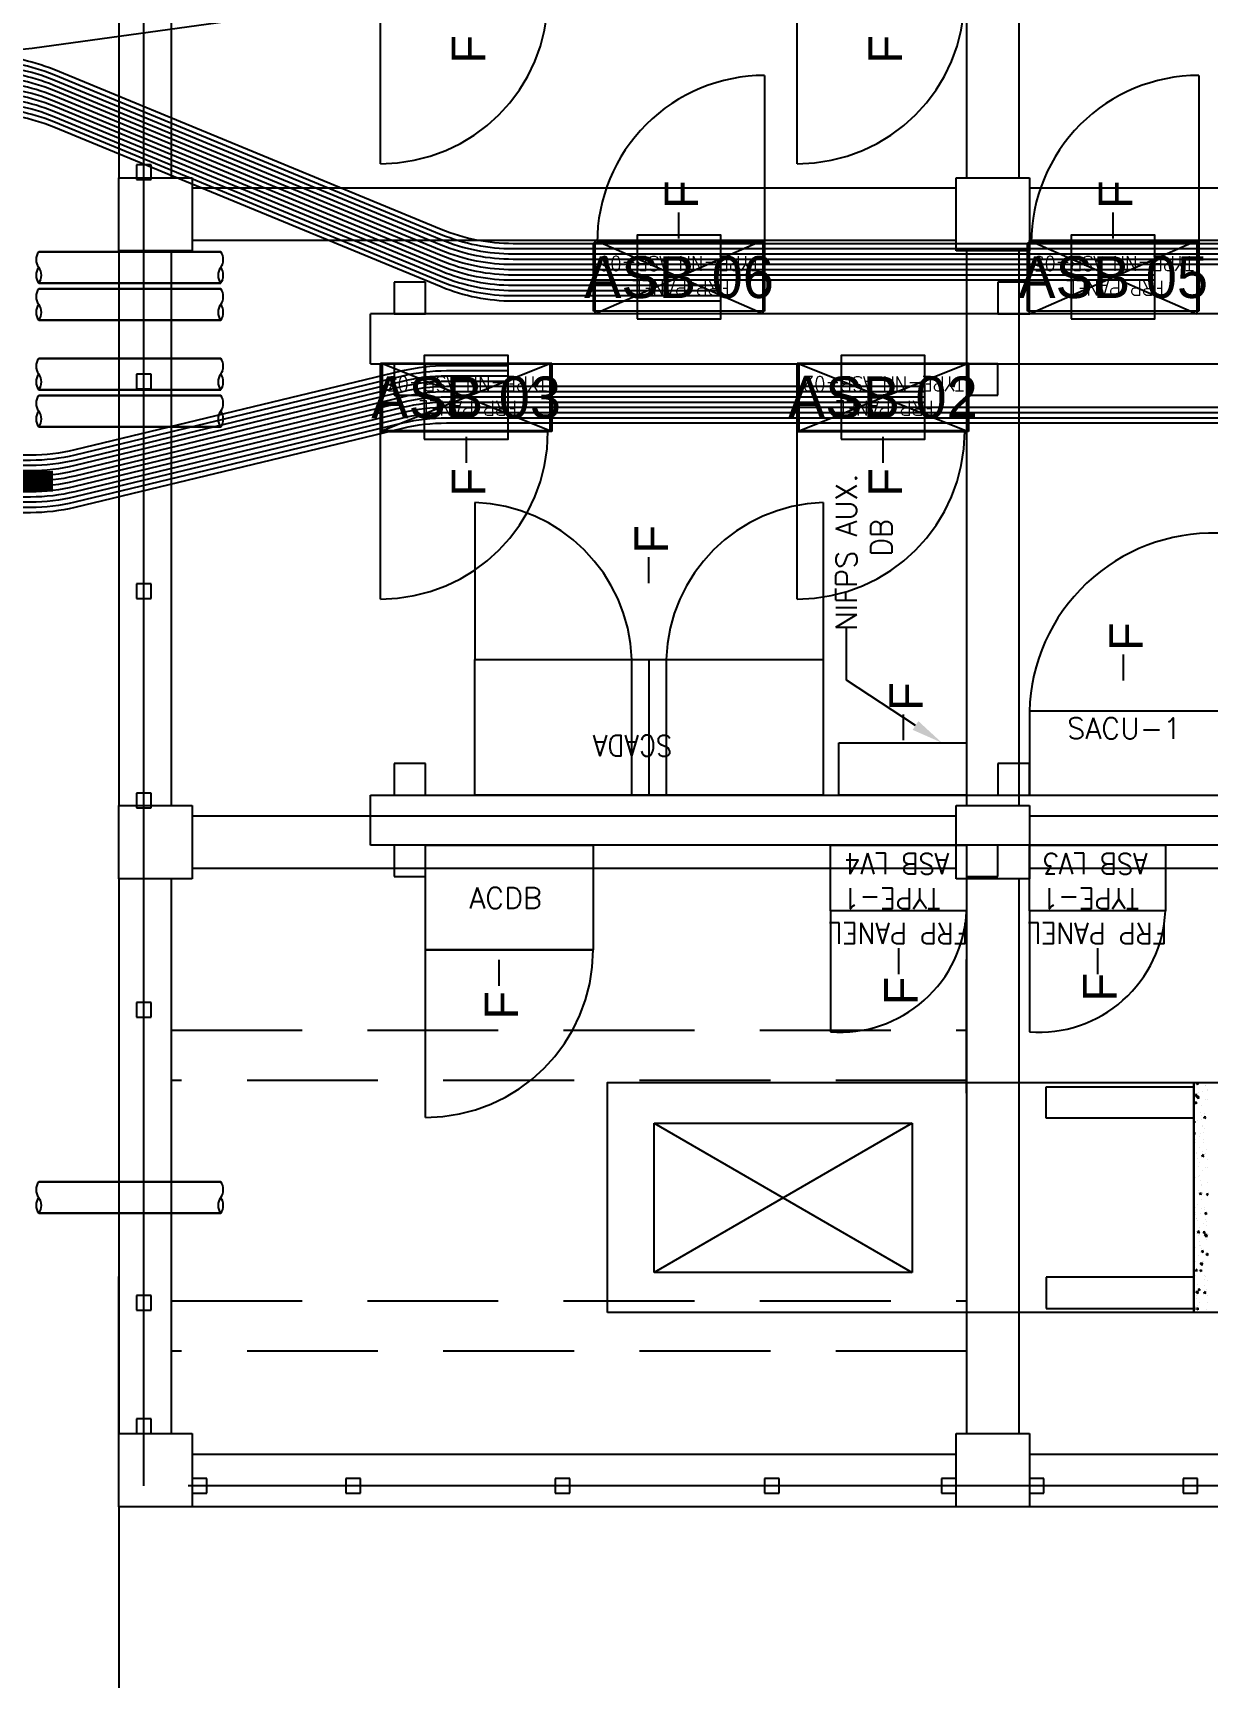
# Model space of a CAD drawing. Header units: metres. Extents: x 530603 to 531186, y 2673567 to 2673789.
# Drawn here: x 530882.7 to 530888.31, y 2673701.03 to 2673708.89 of the extents above; entities that cross this region are included whole.
import ezdxf
from ezdxf.enums import TextEntityAlignment as Align

# ---------------------------------------------------------------- set-up
doc = ezdxf.new("R2010")
doc.units = ezdxf.units.M
for name, pattern in [('DASHED', [0.75, 0.5, -0.25]), ('DASHED2', [0.375, 0.25, -0.125]), ('HIDDEN', [0.375, 0.25, -0.125]), ('PHANTOM', [63.5, 31.75, -6.35, 6.35, -6.35, 6.35, -6.35])]:
    doc.linetypes.add(name, pattern=pattern)
for name, color, linetype in [('1', 5, 'Continuous'), ('Excavation', 7, 'Continuous'), ('IDT', 7, 'Continuous'), ('LT Cable(AG) INV to LT Panel BL-18', 2, 'Continuous')]:
    doc.layers.add(name, color=color, linetype=linetype)
doc.styles.add('Arial', font='arial.ttf')
doc.styles.add('RomanS', font='romans.shx')
doc.styles.get("Standard").update_dxf_attribs({"font": 'Adani Regular.ttf'})
doc.linetypes.add('FOUNDATION LAYOUT$0$FENCELINE1', pattern='A,6.35,-2.54,[133,ltypeshp.shx,S=2.54,R=0,X=-2.54,Y=0],-2.54,25.4', length=36.83)

# ---------------------------------------------------------------- blocks, each defined once
blk = doc.blocks.new('ASB')
at = {"layer": '1', "color": 5}
blk.add_lwpolyline([(-0.2, -0.2), (0.2, -0.2), (0.2, 0.2), (-0.2, 0.2)], close=True, dxfattribs=at)
at = {"layer": '1', "color": 7}
blk.add_attdef('ID', text='', height=0.2, dxfattribs=at).set_placement((0, 0), align=Align.MIDDLE_CENTER)
blk = doc.blocks.new('IDT')
at = {"layer": 'IDT', "color": 8}
for p, q in [((25.902, 18.4101), (29.552, 18.4101)), ((29.552, 18.0601), (29.552, 18.4101)), ((29.552, 18.4101), (29.902, 18.4101)), ((29.902, 18.4101), (29.902, 18.0601)), ((29.902, 18.4101), (33.552, 18.4101)), ((33.552, 18.0601), (33.552, 18.4101)), ((33.552, 18.4101), (33.902, 18.4101)), ((33.902, 18.4101), (33.902, 18.0601)), ((28.7481, 18.3453), (28.7481, 18.2753)), ((28.8181, 18.3453), (28.7481, 18.3453)), ((28.8181, 18.2753), (28.8181, 18.3453)), ((29.4822, 18.3453), (29.4822, 18.2753)), ((29.5522, 18.3453), (29.4822, 18.3453)), ((29.5522, 18.2753), (29.5522, 18.3453)), ((29.902, 18.3453), (29.902, 18.2753)), ((29.972, 18.3453), (29.902, 18.3453)), ((29.972, 18.2753), (29.972, 18.3453)), ((30.7481, 18.3453), (30.7481, 18.2753)), ((30.8181, 18.3453), (30.7481, 18.3453)), ((30.8181, 18.2753), (30.8181, 18.3453)), ((31.7481, 18.3453), (31.7481, 18.2753)), ((31.8181, 18.3453), (31.7481, 18.3453)), ((31.8181, 18.2753), (31.8181, 18.3453)), ((32.7481, 18.3453), (32.7481, 18.2753)), ((32.8181, 18.3453), (32.7481, 18.3453)), ((32.8181, 18.2753), (32.8181, 18.3453)), ((33.482, 18.3453), (33.482, 18.2753)), ((33.552, 18.3453), (33.482, 18.3453)), ((33.552, 18.2753), (33.552, 18.3453)), ((28.7481, 18.2753), (28.8181, 18.2753)), ((29.4822, 18.2753), (29.5522, 18.2753)), ((29.902, 18.2753), (29.972, 18.2753)), ((30.7481, 18.2753), (30.8181, 18.2753)), ((31.7481, 18.2753), (31.8181, 18.2753)), ((32.7481, 18.2753), (32.8181, 18.2753)), ((33.482, 18.2753), (33.552, 18.2753)), ((25.902, 18.1601), (29.552, 18.1601)), ((29.902, 18.1601), (33.552, 18.1601)), ((29.902, 18.0601), (29.552, 18.0601)), ((29.602, 15.4101), (29.602, 18.0601)), ((29.852, 15.4101), (29.852, 18.0601)), ((33.902, 18.0601), (33.552, 18.0601)), ((33.652, 15.4101), (33.652, 18.0601)), ((33.7481, 18.0601), (33.7481, 17.9901)), ((33.8181, 18.0601), (33.7481, 18.0601)), ((33.8181, 17.9901), (33.8181, 18.0601)), ((33.902, 15.4101), (33.902, 18.0601)), ((33.7481, 17.9901), (33.8181, 17.9901)), ((27.267, 17.4829), (28.767, 17.4829)), ((28.767, 17.4829), (28.767, 16.3829)), ((33.7481, 17.4703), (33.7481, 17.4003)), ((33.8181, 17.4703), (33.7481, 17.4703)), ((33.8181, 17.4003), (33.8181, 17.4703)), ((33.7481, 17.4003), (33.8181, 17.4003)), ((30.1117, 16.5771), (30.1117, 17.2916)), ((30.1117, 17.2916), (31.3439, 17.2916)), ((31.3439, 16.5771), (30.1117, 17.2916)), ((30.1117, 16.5771), (31.3439, 17.2916)), ((31.3439, 17.2916), (31.3439, 16.5771)), ((31.3439, 16.5771), (30.1117, 16.5771)), ((29.852, 16.4349), (29.852, 15.7954)), ((28.767, 16.3829), (27.267, 16.3829)), ((33.652, 16.1329), (33.652, 16.1329)), ((33.7481, 16.0703), (33.7481, 16.0003)), ((33.8181, 16.0703), (33.7481, 16.0703)), ((33.8181, 16.0003), (33.8181, 16.0703)), ((33.7481, 16.0003), (33.8181, 16.0003)), ((29.552, 15.0601), (29.552, 15.4101)), ((29.552, 15.4101), (29.902, 15.4101)), ((29.902, 15.4101), (29.902, 15.0601)), ((33.552, 15.0601), (33.552, 15.4101)), ((33.552, 15.4101), (33.902, 15.4101)), ((33.902, 15.4101), (33.902, 15.0601)), ((25.902, 15.3601), (29.552, 15.3601)), ((29.702, 15.3997), (29.702, 15.2497)), ((29.852, 15.3997), (29.702, 15.3997)), ((29.852, 15.2497), (29.852, 15.3997)), ((29.902, 15.3601), (33.552, 15.3601)), ((32.4369, 15.3997), (32.4369, 15.2497)), ((32.5869, 15.3997), (32.4369, 15.3997)), ((32.5869, 15.2497), (32.5869, 15.3997)), ((26.802, 15.2497), (32.6992, 15.2497)), ((29.702, 15.2497), (29.852, 15.2497)), ((32.4369, 15.2497), (32.5869, 15.2497)), ((32.6992, 15.2497), (32.6992, 15.0097)), ((25.902, 15.1101), (29.552, 15.1101)), ((29.902, 15.1101), (33.552, 15.1101)), ((29.902, 15.0601), (29.552, 15.0601)), ((29.602, 12.4101), (29.602, 15.0601)), ((29.852, 12.4101), (29.852, 15.0601)), ((33.902, 15.0601), (33.552, 15.0601)), ((33.652, 12.4101), (33.652, 15.0601)), ((33.7481, 15.0703), (33.7481, 15.0003)), ((33.8181, 15.0703), (33.7481, 15.0703)), ((33.8181, 15.0003), (33.8181, 15.0703)), ((33.902, 12.4101), (33.902, 15.0601)), ((32.6992, 15.0097), (26.802, 15.0097)), ((29.552, 15.0097), (29.552, 14.8597)), ((29.702, 15.0097), (29.552, 15.0097)), ((29.702, 14.8597), (29.702, 15.0097)), ((31.2873, 14.3618), (31.2873, 15.0097)), ((31.3698, 14.3618), (31.3698, 15.0097)), ((31.4523, 14.3618), (31.4523, 15.0097)), ((32.4369, 15.0097), (32.4369, 14.8597)), ((32.5869, 15.0097), (32.4369, 15.0097)), ((32.5869, 14.8597), (32.5869, 15.0097)), ((33.7481, 15.0003), (33.8181, 15.0003)), ((29.552, 14.8597), (29.702, 14.8597)), ((32.4369, 14.8597), (32.5869, 14.8597)), ((33.7481, 14.0703), (33.7481, 14.0003)), ((33.8181, 14.0703), (33.7481, 14.0703)), ((33.7481, 14.0003), (33.8181, 14.0003)), ((33.8181, 14.0003), (33.8181, 14.0703)), ((29.843, 13.2732), (30.661, 13.2732)), ((29.843, 12.9462), (29.843, 13.2732)), ((29.852, 12.9497), (29.852, 13.2697)), ((29.852, 13.2697), (30.652, 13.2697)), ((30.652, 13.2697), (29.852, 12.9497)), ((30.652, 12.9497), (29.852, 13.2697)), ((30.652, 13.2697), (30.652, 12.9497)), ((30.661, 13.2732), (30.661, 12.9462)), ((31.8339, 13.2732), (32.6519, 13.2732)), ((31.8339, 12.9462), (31.8339, 13.2732)), ((31.8429, 12.9497), (31.8429, 13.2697)), ((31.8429, 13.2697), (32.6429, 13.2697)), ((31.8429, 12.9497), (32.6429, 13.2697)), ((31.8429, 13.2697), (32.6429, 12.9497)), ((32.6429, 13.2697), (32.6429, 12.9497)), ((32.6519, 13.2732), (32.6519, 12.9462)), ((29.702, 13.0997), (29.702, 12.9497)), ((29.852, 13.0997), (29.702, 13.0997)), ((29.852, 12.9497), (29.852, 13.0997)), ((32.4369, 13.0997), (32.4369, 12.9497)), ((32.5869, 13.0997), (32.4369, 13.0997)), ((32.5869, 12.9497), (32.5869, 13.0997)), ((33.7481, 13.0685), (33.7481, 12.9985)), ((33.8181, 13.0685), (33.7481, 13.0685)), ((33.8181, 12.9985), (33.8181, 13.0685)), ((33.7481, 12.9985), (33.8181, 12.9985)), ((32.6992, 12.9497), (26.802, 12.9497)), ((29.702, 12.9497), (29.852, 12.9497)), ((30.661, 12.9462), (29.843, 12.9462)), ((30.652, 12.9497), (29.852, 12.9497)), ((32.6519, 12.9462), (31.8339, 12.9462)), ((32.6429, 12.9497), (31.8429, 12.9497)), ((32.4369, 12.9497), (32.5869, 12.9497)), ((32.6993, 12.9497), (32.6993, 12.7097)), ((26.802, 12.7097), (32.6992, 12.7097)), ((28.743, 12.6984), (29.561, 12.6984)), ((28.743, 12.3714), (28.743, 12.6984)), ((28.752, 12.3601), (28.752, 12.7097)), ((28.752, 12.7097), (29.552, 12.7097)), ((29.552, 12.7097), (28.752, 12.3601)), ((29.552, 12.3601), (28.752, 12.7097)), ((29.552, 12.7097), (29.552, 12.3601)), ((29.552, 12.7097), (29.552, 12.5597)), ((29.702, 12.7097), (29.552, 12.7097)), ((29.561, 12.6984), (29.561, 12.3714)), ((29.702, 12.5597), (29.702, 12.7097)), ((30.817, 12.6984), (31.635, 12.6984)), ((30.817, 12.3714), (30.817, 12.6984)), ((30.826, 12.3601), (30.826, 12.7097)), ((30.826, 12.7097), (31.626, 12.7097)), ((30.826, 12.3601), (31.626, 12.7097)), ((30.826, 12.7097), (31.626, 12.3601)), ((31.626, 12.7097), (31.626, 12.3601)), ((31.635, 12.6984), (31.635, 12.3714)), ((32.4369, 12.7097), (32.4369, 12.5597)), ((32.5869, 12.7097), (32.4369, 12.7097)), ((32.5869, 12.5597), (32.5869, 12.7097)), ((29.552, 12.5597), (29.702, 12.5597)), ((32.4369, 12.5597), (32.5869, 12.5597)), ((25.902, 12.3601), (29.552, 12.3601)), ((29.561, 12.3714), (28.743, 12.3714)), ((29.552, 12.3601), (28.752, 12.3601)), ((29.552, 12.0601), (29.552, 12.4101)), ((29.552, 12.4101), (29.902, 12.4101)), ((29.902, 12.4101), (29.902, 12.0601)), ((29.902, 12.3601), (33.552, 12.3601)), ((31.635, 12.3714), (30.817, 12.3714)), ((31.626, 12.3601), (30.826, 12.3601)), ((33.552, 12.0601), (33.552, 12.4101)), ((33.552, 12.4101), (33.902, 12.4101)), ((33.902, 12.4101), (33.902, 12.0601)), ((25.902, 12.1101), (29.552, 12.1101)), ((29.902, 12.1101), (33.552, 12.1101)), ((29.902, 12.0601), (29.552, 12.0601)), ((29.602, 9.4101), (29.602, 12.0601)), ((29.852, 9.4101), (29.852, 12.0601)), ((33.902, 12.0601), (33.552, 12.0601)), ((33.652, 9.4101), (33.652, 12.0601)), ((33.7481, 12.0685), (33.7481, 11.9985)), ((33.8181, 12.0685), (33.7481, 12.0685)), ((33.8181, 11.9985), (33.8181, 12.0685)), ((33.902, 9.4101), (33.902, 12.0601)), ((33.7481, 11.9985), (33.8181, 11.9985))]:
    blk.add_line(p, q, dxfattribs=at)
at = {"layer": 'IDT', "color": 8, "linetype": 'DASHED2', "ltscale": 5}
for p, q in [((32.802, 18.4101), (33.902, 18.4101)), ((33.902, 18.4101), (33.902, 17.3101))]:
    blk.add_line(p, q, dxfattribs=at)
at = {"layer": 'IDT', "color": 8, "linetype": 'PHANTOM', "ltscale": 0.25}
for p, q in [((25.6331, 18.3103), (33.7831, 18.3103)), ((33.7831, 18.3103), (33.7831, 9.1603))]:
    blk.add_line(p, q, dxfattribs=at)
at = {"layer": 'IDT', "color": 8, "linetype": 'HIDDEN', "ltscale": 2.5}
for p, q in [((29.852, 17.6665), (33.652, 17.6665)), ((33.652, 17.4265), (29.852, 17.4265)), ((29.852, 16.3729), (33.652, 16.3729)), ((33.652, 16.1329), (29.852, 16.1329))]:
    blk.add_line(p, q, dxfattribs=at)
at = {"layer": 'IDT', "color": 8, "linetype": 'Continuous'}
for p, q in [((28.7046, 17.467), (28.7046, 17.467)), ((28.7423, 17.4815), (28.7423, 17.4815)), ((28.7461, 17.469), (28.7454, 17.4614)), ((28.7454, 17.4616), (28.7533, 17.463)), ((28.7461, 17.469), (28.7534, 17.4629)), ((28.755, 17.4827), (28.755, 17.4827)), ((28.759, 17.4541), (28.759, 17.4541)), ((28.7641, 17.4682), (28.7599, 17.4619)), ((28.7599, 17.4619), (28.767, 17.4595)), ((28.7642, 17.4682), (28.767, 17.4608)), ((28.7017, 17.3992), (28.7017, 17.3992)), ((28.7028, 17.435), (28.7028, 17.435)), ((28.713, 17.3924), (28.7088, 17.3861)), ((28.7088, 17.3861), (28.7164, 17.3835)), ((28.7131, 17.3924), (28.7165, 17.3835)), ((28.7381, 17.3779), (28.7374, 17.3703)), ((28.7381, 17.3779), (28.7454, 17.3718)), ((28.7388, 17.4334), (28.7388, 17.4334)), ((28.7454, 17.3815), (28.7575, 17.3829)), ((28.7472, 17.3928), (28.7455, 17.3815)), ((28.7465, 17.4497), (28.7465, 17.4497)), ((28.7472, 17.3928), (28.7575, 17.3829)), ((28.7521, 17.4149), (28.7521, 17.4149)), ((28.7528, 17.4016), (28.7528, 17.4016)), ((28.7663, 17.3739), (28.7663, 17.3739)), ((28.6989, 17.3314), (28.6989, 17.3314)), ((28.7046, 17.3708), (28.7046, 17.3708)), ((28.7087, 17.3112), (28.7087, 17.3112)), ((28.7133, 17.3548), (28.7133, 17.3548)), ((28.7141, 17.3048), (28.7141, 17.3048)), ((28.7175, 17.323), (28.7175, 17.323)), ((28.7374, 17.3705), (28.7454, 17.3719)), ((28.7469, 17.3692), (28.7469, 17.3692)), ((28.7492, 17.3471), (28.7492, 17.3471)), ((28.7564, 17.3032), (28.7564, 17.3032)), ((28.7634, 17.3214), (28.7634, 17.3214)), ((28.7634, 17.3061), (28.7634, 17.3061)), ((28.7214, 17.2371), (28.7214, 17.2371)), ((28.7231, 17.2396), (28.7231, 17.2396)), ((28.7238, 17.2749), (28.7238, 17.2749)), ((28.7244, 17.246), (28.7365, 17.2474)), ((28.7262, 17.2573), (28.7245, 17.246)), ((28.7262, 17.2572), (28.7365, 17.2473)), ((28.7294, 17.2794), (28.7374, 17.2808)), ((28.7301, 17.2868), (28.7295, 17.2792)), ((28.7301, 17.2868), (28.7374, 17.2807)), ((28.7464, 17.2793), (28.7464, 17.2793)), ((28.754, 17.2857), (28.7497, 17.2794)), ((28.7497, 17.2794), (28.7574, 17.2768)), ((28.754, 17.2857), (28.7574, 17.2768)), ((28.7606, 17.2383), (28.7606, 17.2383)), ((28.7653, 17.238), (28.7653, 17.238)), ((28.7028, 17.2099), (28.6986, 17.2036)), ((28.6986, 17.2036), (28.7063, 17.201)), ((28.7029, 17.2099), (28.7063, 17.201)), ((28.7222, 17.1957), (28.7215, 17.1881)), ((28.7215, 17.1883), (28.7294, 17.1898)), ((28.7222, 17.1957), (28.7295, 17.1896)), ((28.7312, 17.1754), (28.7312, 17.1754)), ((28.7341, 17.1631), (28.7341, 17.1631)), ((28.7344, 17.1947), (28.7344, 17.1947)), ((28.7386, 17.1629), (28.7386, 17.1629)), ((28.7407, 17.1438), (28.7407, 17.1438)), ((28.7435, 17.2115), (28.7435, 17.2115)), ((28.7577, 17.1705), (28.7577, 17.1705)), ((28.6984, 17.111), (28.6984, 17.111)), ((28.7052, 17.1217), (28.7034, 17.1104)), ((28.7034, 17.1104), (28.7155, 17.1118)), ((28.7051, 17.1217), (28.7155, 17.1118)), ((28.7054, 17.068), (28.7054, 17.068)), ((28.7062, 17.1326), (28.7062, 17.1326)), ((28.7142, 17.1046), (28.7135, 17.097)), ((28.7135, 17.0972), (28.7215, 17.0987)), ((28.7142, 17.1046), (28.7215, 17.0985)), ((28.7189, 17.0586), (28.7189, 17.0586)), ((28.7378, 17.076), (28.7378, 17.076)), ((28.7438, 17.1032), (28.7395, 17.0969)), ((28.7395, 17.0969), (28.7472, 17.0943)), ((28.7407, 17.1095), (28.7407, 17.1095)), ((28.7439, 17.1032), (28.7473, 17.0943)), ((28.7449, 17.1148), (28.7449, 17.1148)), ((28.7468, 17.089), (28.7468, 17.089)), ((28.7548, 17.1027), (28.7548, 17.1027)), ((28.7062, 17.0135), (28.7055, 17.006)), ((28.7055, 17.0061), (28.7135, 17.0076)), ((28.7062, 17.0135), (28.7135, 17.0074)), ((28.7074, 17.0458), (28.7074, 17.0458)), ((28.7096, 17.0362), (28.7096, 17.0362)), ((28.7155, 16.9817), (28.7155, 16.9817)), ((28.7159, 16.9881), (28.7159, 16.9881)), ((28.7316, 16.9845), (28.7316, 16.9845)), ((28.7349, 17.0082), (28.7349, 17.0082)), ((28.7497, 17.0443), (28.7497, 17.0443)), ((28.752, 17.0349), (28.752, 17.0349)), ((28.7555, 17.0346), (28.7555, 17.0346)), ((28.7578, 16.9801), (28.7578, 16.9801)), ((28.7595, 17.0149), (28.7595, 17.0149)), ((28.7597, 17.0028), (28.7597, 17.0028)), ((28.6976, 16.915), (28.7055, 16.9165)), ((28.6982, 16.9225), (28.7055, 16.9163)), ((28.725, 16.9157), (28.725, 16.9157)), ((28.7265, 16.9079), (28.7265, 16.9079)), ((28.7336, 16.9207), (28.7294, 16.9144)), ((28.7294, 16.9144), (28.737, 16.9118)), ((28.7321, 16.9404), (28.7321, 16.9404)), ((28.7337, 16.9207), (28.7371, 16.9118)), ((28.7443, 16.9104), (28.7443, 16.9104)), ((28.7491, 16.9671), (28.7491, 16.9671)), ((28.766, 16.9547), (28.766, 16.9547)), ((28.6999, 16.8619), (28.6999, 16.8619)), ((28.7292, 16.8726), (28.7292, 16.8726)), ((28.7306, 16.8761), (28.7306, 16.8761)), ((28.734, 16.8505), (28.734, 16.8505)), ((28.737, 16.828), (28.737, 16.828)), ((28.7434, 16.8316), (28.7434, 16.8316)), ((28.7463, 16.8993), (28.7463, 16.8993)), ((28.7571, 16.8364), (28.7571, 16.8364)), ((28.6998, 16.7879), (28.6998, 16.7879)), ((28.7016, 16.7494), (28.7016, 16.7494)), ((28.7126, 16.7879), (28.7126, 16.7879)), ((28.7263, 16.8048), (28.7263, 16.8048)), ((28.7405, 16.7638), (28.7405, 16.7638)), ((28.7421, 16.7863), (28.7421, 16.7863)), ((28.7475, 16.7478), (28.7475, 16.7478)), ((28.708, 16.7013), (28.708, 16.7013)), ((28.7094, 16.7219), (28.7094, 16.7219)), ((28.7235, 16.7382), (28.7192, 16.7318)), ((28.7192, 16.7318), (28.7269, 16.7293)), ((28.7206, 16.6692), (28.7206, 16.6692)), ((28.7235, 16.7381), (28.7269, 16.7292)), ((28.7235, 16.737), (28.7235, 16.737)), ((28.7253, 16.7138), (28.7253, 16.7138)), ((28.7377, 16.696), (28.7377, 16.696)), ((28.7516, 16.7204), (28.7516, 16.7204)), ((28.7517, 16.716), (28.7517, 16.716)), ((28.758, 16.6679), (28.758, 16.6679)), ((28.7177, 16.6014), (28.7177, 16.6014)), ((28.7183, 16.6567), (28.7183, 16.6567)), ((28.7185, 16.6211), (28.7185, 16.6211)), ((28.7227, 16.5893), (28.7227, 16.5893)), ((28.7264, 16.5926), (28.7264, 16.5926)), ((28.7348, 16.6282), (28.7348, 16.6282)), ((28.738, 16.6397), (28.738, 16.6397)), ((28.7644, 16.6315), (28.7602, 16.6251)), ((28.7602, 16.6251), (28.767, 16.6228)), ((28.7606, 16.6552), (28.7606, 16.6552)), ((28.7658, 16.5964), (28.7641, 16.5851)), ((28.7645, 16.6314), (28.767, 16.6248)), ((28.7658, 16.5964), (28.767, 16.5952)), ((28.7133, 16.5556), (28.709, 16.5493)), ((28.709, 16.5493), (28.7167, 16.5468)), ((28.7133, 16.5556), (28.7168, 16.5467)), ((28.7149, 16.5336), (28.7149, 16.5336)), ((28.729, 16.5412), (28.729, 16.5412)), ((28.7319, 16.5604), (28.7319, 16.5604)), ((28.7359, 16.5266), (28.7359, 16.5266)), ((28.7508, 16.5657), (28.7508, 16.5657)), ((28.7619, 16.5757), (28.7612, 16.5681)), ((28.7612, 16.5683), (28.767, 16.5693)), ((28.7619, 16.5757), (28.767, 16.5714)), ((28.764, 16.5851), (28.767, 16.5855)), ((28.7026, 16.4629), (28.7026, 16.4629)), ((28.712, 16.4658), (28.712, 16.4658)), ((28.7291, 16.4926), (28.7291, 16.4926)), ((28.7396, 16.461), (28.7396, 16.461)), ((28.743, 16.4496), (28.7551, 16.451)), ((28.7448, 16.4609), (28.7431, 16.4496)), ((28.7448, 16.4608), (28.7551, 16.4509)), ((28.7449, 16.4614), (28.7449, 16.4614)), ((28.7543, 16.4489), (28.75, 16.4426)), ((28.75, 16.4426), (28.7577, 16.44)), ((28.7532, 16.4772), (28.7612, 16.4786)), ((28.7539, 16.4846), (28.7533, 16.477)), ((28.7539, 16.4846), (28.7612, 16.4785)), ((28.7543, 16.4489), (28.7577, 16.44)), ((28.7635, 16.4916), (28.7635, 16.4916)), ((28.7, 16.4145), (28.7, 16.4145)), ((28.7004, 16.4228), (28.7004, 16.4228)), ((28.7091, 16.398), (28.7091, 16.398)), ((28.7107, 16.3988), (28.7107, 16.3988)), ((28.7262, 16.4248), (28.7262, 16.4248)), ((28.7438, 16.4292), (28.7438, 16.4292)), ((28.746, 16.3935), (28.7453, 16.3859)), ((28.7453, 16.3861), (28.7532, 16.3876)), ((28.746, 16.3935), (28.7533, 16.3874)), ((28.7501, 16.3811), (28.7501, 16.3811)), ((28.753, 16.3973), (28.753, 16.3973))]:
    blk.add_line(p, q, dxfattribs=at)
at = {"layer": 'IDT', "color": 7}
for p, q in [((29.4722, 17.4629), (28.767, 17.4629)), ((28.767, 17.4629), (28.767, 17.3133)), ((29.4722, 17.3133), (29.4722, 17.4629)), ((28.767, 17.3133), (29.4722, 17.3133)), ((28.767, 16.4038), (28.767, 16.5533)), ((28.767, 16.5533), (29.4722, 16.5533)), ((29.4722, 16.5533), (29.4722, 16.4038)), ((29.4722, 16.4038), (28.767, 16.4038)), ((32.0863, 15.8484), (32.0863, 15.9209)), ((29.227, 15.7932), (29.227, 15.8658)), ((30.177, 15.7932), (30.177, 15.8657)), ((32.0863, 15.7973), (32.0863, 15.8484)), ((29.227, 15.7421), (29.227, 15.7932)), ((30.177, 15.7421), (30.177, 15.7932)), ((31.6365, 15.7486), (32.4369, 15.7497)), ((31.6365, 15.2497), (31.6365, 15.7486)), ((32.4369, 15.7497), (32.4369, 15.2497)), ((28.902, 15.5637), (29.552, 15.5637)), ((28.902, 15.2497), (28.902, 15.5637)), ((29.552, 15.5637), (29.552, 15.2497)), ((29.852, 15.5637), (30.502, 15.5637)), ((29.852, 15.2497), (29.852, 15.5637)), ((30.502, 15.5637), (30.502, 15.2497)), ((29.552, 15.2497), (28.902, 15.2497)), ((30.502, 15.2497), (29.852, 15.2497)), ((32.4369, 15.2497), (31.6365, 15.2497)), ((29.552, 15.0097), (28.652, 15.0097)), ((29.552, 14.6097), (29.552, 15.0097)), ((29.852, 15.0097), (30.462, 15.0097)), ((29.852, 14.7597), (29.852, 15.0097)), ((30.462, 15.0097), (30.462, 14.7597)), ((30.5375, 15.0097), (32.202, 15.0097)), ((30.5375, 14.3618), (30.5375, 15.0097)), ((32.202, 15.0097), (32.202, 14.3618)), ((30.462, 14.7597), (29.852, 14.7597)), ((30.1529, 14.748), (30.1529, 14.6969)), ((30.1529, 14.6969), (30.1529, 14.6243)), ((28.652, 14.6097), (29.552, 14.6097)), ((29.102, 14.4621), (29.102, 14.4109)), ((29.102, 14.4109), (29.102, 14.3384)), ((32.202, 14.3618), (30.5375, 14.3618)), ((31.3698, 13.9969), (31.3698, 13.9457)), ((31.3698, 13.9457), (31.3698, 13.8732)), ((30.252, 13.3493), (30.252, 13.4218)), ((32.2429, 13.3493), (32.2429, 13.4218)), ((30.252, 13.2982), (30.252, 13.3493)), ((32.2429, 13.2982), (32.2429, 13.3493)), ((29.843, 13.2732), (30.661, 13.2732)), ((29.843, 12.9462), (29.843, 13.2732)), ((30.661, 13.2732), (30.661, 12.9462)), ((31.8339, 13.2732), (32.6519, 13.2732)), ((31.8339, 12.9462), (31.8339, 13.2732)), ((32.6519, 13.2732), (32.6519, 12.9462)), ((30.661, 12.9462), (29.843, 12.9462)), ((32.6519, 12.9462), (31.8339, 12.9462)), ((28.743, 12.6984), (29.561, 12.6984)), ((28.743, 12.3714), (28.743, 12.6984)), ((29.561, 12.6984), (29.561, 12.3714)), ((30.817, 12.6984), (31.635, 12.6984)), ((30.817, 12.3714), (30.817, 12.6984)), ((31.635, 12.6984), (31.635, 12.3714)), ((29.561, 12.3714), (28.743, 12.3714)), ((29.152, 12.3497), (29.152, 12.2985)), ((31.635, 12.3714), (30.817, 12.3714)), ((31.226, 12.3497), (31.226, 12.2985)), ((29.152, 12.2985), (29.152, 12.226)), ((31.226, 12.2985), (31.226, 12.226))]:
    blk.add_line(p, q, dxfattribs=at)
at = {"layer": 'IDT', "color": 124}
for p, q in [((34.2845, 17.0079), (33.4155, 17.0079)), ((33.4155, 17.0079), (34.2845, 17.0079)), ((33.4155, 16.8579), (34.2845, 16.8579)), ((34.2845, 16.8579), (33.4155, 16.8579)), ((34.2845, 13.2505), (33.4155, 13.2505)), ((33.4155, 13.2505), (34.2845, 13.2505)), ((33.4155, 13.1005), (34.2845, 13.1005)), ((34.2845, 13.1005), (33.4155, 13.1005)), ((34.2845, 13.0734), (33.4155, 13.0734)), ((33.4155, 13.0734), (34.2845, 13.0734)), ((33.4155, 12.9234), (34.2845, 12.9234)), ((34.2845, 12.9234), (33.4155, 12.9234)), ((34.2845, 12.7409), (33.4155, 12.7409)), ((33.4155, 12.7409), (34.2845, 12.7409)), ((33.4155, 12.5909), (34.2845, 12.5909)), ((34.2845, 12.5909), (33.4155, 12.5909)), ((34.2845, 12.5638), (33.4155, 12.5638)), ((33.4155, 12.5638), (34.2845, 12.5638)), ((33.4155, 12.4138), (34.2845, 12.4138)), ((34.2845, 12.4138), (33.4155, 12.4138))]:
    blk.add_line(p, q, dxfattribs=at)
at = {"layer": 'IDT', "color": 8, "linetype": 'DASHED', "ltscale": 5}
for p, q in [((32.4365, 16.5497), (32.4365, 15.7497)), ((29.552, 15.5637), (29.552, 16.1417)), ((30.502, 15.5637), (30.502, 16.1417)), ((32.3927, 15.7497), (31.6365, 15.7497)), ((32.4365, 15.7497), (32.3927, 15.7497)), ((28.652, 14.6097), (29.552, 14.6097)), ((30.5375, 13.6118), (30.5375, 14.3618)), ((32.202, 13.6118), (32.202, 14.3618)), ((30.661, 14.0732), (30.661, 13.2732)), ((32.6519, 14.0732), (32.6519, 13.2732)), ((30.5375, 13.6118), (30.5375, 13.6118)), ((32.202, 13.6118), (32.202, 13.6118)), ((30.6172, 13.2732), (29.861, 13.2732)), ((30.661, 13.2732), (30.6172, 13.2732)), ((32.6081, 13.2732), (31.8519, 13.2732)), ((32.6519, 13.2732), (32.6081, 13.2732)), ((28.743, 11.5714), (28.743, 12.3714)), ((28.743, 12.3714), (28.7869, 12.3714)), ((28.7869, 12.3714), (29.543, 12.3714)), ((30.817, 11.5714), (30.817, 12.3714)), ((30.817, 12.3714), (30.8609, 12.3714)), ((30.8609, 12.3714), (31.617, 12.3714)), ((30.661, 11.9932), (30.661, 11.1932)), ((32.6519, 11.9932), (32.6519, 11.1932))]:
    blk.add_line(p, q, dxfattribs=at)
at = {"layer": 'IDT', "color": 8, "linetype": 'ByBlock', "lineweight": -2, "ltscale": 0.1}
for p, q in [((30.096, 14.6774), (30.426, 14.4611)), ((30.426, 14.4611), (30.426, 14.2072))]:
    blk.add_line(p, q, dxfattribs=at)
at = {"layer": 'IDT', "color": 7, "linetype": 'FOUNDATION LAYOUT$0$FENCELINE1', "ltscale": 0.01}
blk.add_lwpolyline([(33.902, 18.4101), (33.9018, 22.4854), (21.4107, 22.4854)], dxfattribs=at)
at = {"layer": 'IDT', "color": 8}
blk.add_lwpolyline([(31.567, 17.4829), (31.567, 16.3829), (28.767, 16.3829), (28.767, 17.4829)], close=True, dxfattribs=at)
at = {"layer": 'IDT', "color": 124}
for centre, start, end in [((33.4653, 16.9704), 143.02764, 216.97236), ((33.3657, 16.9704), 323.02764, 36.97236), ((34.3344, 16.9704), 143.02764, 216.97236), ((34.2347, 16.9704), 323.02764, 36.97236), ((33.4653, 16.8954), 143.02764, 216.97236), ((34.2347, 16.8954), 323.02764, 36.97236), ((33.4653, 13.213), 143.02764, 216.97236), ((33.3657, 13.213), 323.02764, 36.97236), ((34.3344, 13.213), 143.02764, 216.97236), ((34.2347, 13.213), 323.02764, 36.97236), ((33.4653, 13.138), 143.02764, 216.97236), ((34.2347, 13.138), 323.02764, 36.97236), ((33.4653, 13.0359), 143.02764, 216.97236), ((33.3657, 13.0359), 323.02764, 36.97236), ((34.3344, 13.0359), 143.02764, 216.97236), ((34.2347, 13.0359), 323.02764, 36.97236), ((33.4653, 12.9609), 143.02764, 216.97236), ((34.2347, 12.9609), 323.02764, 36.97236), ((33.4653, 12.7034), 143.02764, 216.97236), ((33.3657, 12.7034), 323.02764, 36.97236), ((34.3344, 12.7034), 143.02764, 216.97236), ((34.2347, 12.7034), 323.02764, 36.97236), ((33.4653, 12.6284), 143.02764, 216.97236), ((34.2347, 12.6284), 323.02764, 36.97236), ((33.4653, 12.5263), 143.02764, 216.97236), ((33.3657, 12.5263), 323.02764, 36.97236), ((34.3344, 12.5263), 143.02764, 216.97236), ((34.2347, 12.5263), 323.02764, 36.97236), ((33.4653, 12.4513), 143.02764, 216.97236), ((34.2347, 12.4513), 323.02764, 36.97236)]:
    blk.add_arc(centre, 0.0624, start, end, dxfattribs=at)
at = {"layer": 'IDT', "color": 8, "linetype": 'DASHED', "ltscale": 5}
for centre, radius, start, end in [((32.4365, 15.7497), 0.8, 90, 180), ((29.5075, 15.5373), 0.606, 85.7856, 177.50336), ((30.4575, 15.5373), 0.606, 85.7856, 177.50336), ((28.6771, 14.6339), 0.8753, 268.36148, 358.41918), ((30.512, 14.3876), 0.7761, 271.87815, 358.10123), ((29.6994, 14.7411), 1.4413, 344.74337, 344.78968), ((32.2275, 14.3876), 0.7761, 181.89877, 268.12185), ((30.661, 13.2732), 0.8, 90, 180), ((32.6519, 13.2732), 0.8, 90, 180), ((28.743, 12.3714), 0.8, 270, 0), ((30.817, 12.3714), 0.8, 270, 0), ((30.661, 11.1932), 0.8, 90, 180), ((32.6519, 11.1932), 0.8, 90, 180)]:
    blk.add_arc(centre, radius, start, end, dxfattribs=at)
at = {"layer": 'IDT', "color": 8, "ltscale": 0.1}
blk.add_solid([(30.0823, 14.6565), (29.9705, 14.7597), (30.1097, 14.6983)], dxfattribs=at)
at = {"layer": 'IDT', "color": 7, "style": 'Arial'}
for p in [(31.9951, 16.0827), (29.1358, 15.9961), (30.0858, 16.0139), (30.0617, 14.6072), (29.0108, 14.3212), (31.2786, 13.856), (30.1608, 13.5836), (32.1517, 13.5836), (29.0608, 12.2089), (31.1348, 12.2089), (30.1608, 11.5145), (32.1517, 11.5145)]:
    blk.add_text('F', height=0.16, rotation=270, dxfattribs=at).set_placement(p)
at = {"layer": 'IDT', "color": 7, "style": 'RomanS', "width": 0.9}
for s, height, p in [('FRP PANEL', 0.1, (28.8934, 15.6209)), ('FRP PANEL', 0.1, (29.8434, 15.6209)), ('TYPE-1', 0.1, (29.0282, 15.4542)), ('TYPE-1', 0.1, (29.9782, 15.4542)), ('ASB LV3', 0.1, (28.9864, 15.2876)), ('ASB LV4', 0.1, (29.9342, 15.2876)), ('SCADA', 0.1, (31.2586, 14.724)), ('FRP PANEL', 0.07, (30.0088, 13.1269)), ('FRP PANEL', 0.07, (31.9997, 13.1269)), ('TYPE-NN ASB-02', 0.07, (29.8647, 13.0102)), ('TYPE-NN ASB-03', 0.07, (31.8556, 13.0102)), ('FRP PANEL', 0.07, (28.9088, 12.5521)), ('FRP PANEL', 0.07, (30.9828, 12.5521)), ('TYPE-NN ASB-05', 0.07, (28.7647, 12.4354)), ('TYPE-NN ASB-06', 0.07, (30.8387, 12.4354))]:
    blk.add_text(s, height=height, dxfattribs=at).set_placement(p)
at = {"layer": 'IDT', "color": 7, "ltscale": 0.1, "style": 'RomanS'}
for s, p in [('ACDB', (32.2286, 15.5521)), ('SACU-1', (29.3715, 14.7409))]:
    blk.add_text(s, height=0.1, rotation=180, dxfattribs=at).set_placement(p)
at = {"layer": 'IDT', "color": 8, "style": 'RomanS'}
for s, p in [('NIFPS AUX.', (30.376, 14.2243)), (' DB', (30.2093, 13.9386))]:
    blk.add_text(s, height=0.1, rotation=270, dxfattribs=at).set_placement(p)

msp = doc.modelspace()

# ---------------------------------------------------------------- linework, layer by layer
at = {"layer": 'Excavation', "color": 3, "const_width": 0.1}
msp.add_lwpolyline([(530882.7947, 2673706.7482), (530878.0153, 2673706.7482), (530878.0153, 2673678.3394)], dxfattribs=at)
at = {"layer": 'LT Cable(AG) INV to LT Panel BL-18'}
for points in [[(530889.1163, 2673709.0772), (530884.6306, 2673709.0772, 0.034541), (530884.5067, 2673709.0687), (530882.6948, 2673708.8168, -0.034541), (530882.5709, 2673708.8082), (530875.9278, 2673708.8082, 0.414214), (530875.0278, 2673707.9082), (530875.0278, 2673678.3892, 0.013098), (530875.029, 2673678.3421), (530875.0865, 2673677.245, -0.013098), (530875.0878, 2673677.1978), (530875.0878, 2673669.9747, -0.414214), (530874.1878, 2673669.0747), (530864.4576, 2673669.0747, -0.414214), (530863.5576, 2673669.9747), (530863.5576, 2673670.1898)], [(530890.0003, 2673707.8587), (530884.9924, 2673707.8587, -0.098115), (530884.6492, 2673707.9267), (530882.798, 2673708.6902, 0.098115), (530882.4548, 2673708.7582), (530875.9778, 2673708.7582, 0.414214), (530875.0778, 2673707.8582), (530875.0778, 2673678.3905, 0.013098), (530875.079, 2673678.3434), (530875.1365, 2673677.2463, -0.013098), (530875.1378, 2673677.1992), (530875.1378, 2673669.9247, -0.414214), (530874.2378, 2673669.0247), (530670.1056, 2673669.0247, -0.414214), (530669.2056, 2673669.9247), (530669.2056, 2673670.1898)], [(530890.0003, 2673707.8837), (530884.9924, 2673707.8837, -0.098115), (530884.6492, 2673707.9517), (530882.798, 2673708.7152, 0.098115), (530882.4548, 2673708.7832), (530875.9528, 2673708.7832, 0.414214), (530875.0528, 2673707.8832), (530875.0528, 2673678.3899, 0.013098), (530875.054, 2673678.3428), (530875.1115, 2673677.2456, -0.013098), (530875.1128, 2673677.1985), (530875.1128, 2673669.9497, -0.414214), (530874.2128, 2673669.0497), (530767.2816, 2673669.0497, -0.414214), (530766.3816, 2673669.9497), (530766.3816, 2673670.1898)], [(530890.0003, 2673707.8337), (530884.9924, 2673707.8337, -0.098115), (530884.6492, 2673707.9017), (530882.798, 2673708.6652, 0.098115), (530882.4548, 2673708.7332), (530876.0028, 2673708.7332, 0.414214), (530875.1028, 2673707.8332), (530875.1028, 2673678.3912, 0.013098), (530875.104, 2673678.3441), (530875.1615, 2673677.2469, -0.013098), (530875.1628, 2673677.1998), (530875.1628, 2673639.8997, -0.414214), (530874.2628, 2673638.9997), (530864.4576, 2673638.9997, -0.414214), (530863.5576, 2673639.8997), (530863.5576, 2673640.1898)], [(530890.0003, 2673707.7837), (530884.9924, 2673707.7837, -0.098115), (530884.6492, 2673707.8517), (530882.798, 2673708.6152, 0.098115), (530882.4548, 2673708.6832), (530876.0528, 2673708.6832, 0.414214), (530875.1528, 2673707.7832), (530875.1528, 2673678.3925, 0.013098), (530875.154, 2673678.3454), (530875.2115, 2673677.2483, -0.013098), (530875.2128, 2673677.2011), (530875.2128, 2673639.8497, -0.414214), (530874.3128, 2673638.9497), (530670.1056, 2673638.9497, -0.414214), (530669.2056, 2673639.8497), (530669.2056, 2673640.1898)], [(530890.0003, 2673707.8087), (530884.9924, 2673707.8087, -0.098115), (530884.6492, 2673707.8767), (530882.798, 2673708.6402, 0.098115), (530882.4548, 2673708.7082), (530876.0278, 2673708.7082, 0.414214), (530875.1278, 2673707.8082), (530875.1278, 2673678.3919, 0.013098), (530875.129, 2673678.3447), (530875.1865, 2673677.2476, -0.013098), (530875.1878, 2673677.2005), (530875.1878, 2673639.8747, -0.414214), (530874.2878, 2673638.9747), (530767.2816, 2673638.9747, -0.414214), (530766.3816, 2673639.8747), (530766.3816, 2673640.1898)], [(530888.0593, 2673707.7587), (530884.9924, 2673707.7587, -0.098115), (530884.6492, 2673707.8267), (530882.798, 2673708.5902, 0.098115), (530882.4548, 2673708.6582), (530876.0778, 2673708.6582, 0.414214), (530875.1778, 2673707.7582), (530875.1778, 2673678.3932, 0.013098), (530875.179, 2673678.346), (530875.2365, 2673677.2489, -0.013098), (530875.2378, 2673677.2018), (530875.2378, 2673617.3247, -0.414214), (530874.3378, 2673616.4247), (530864.4576, 2673616.4247, -0.414214), (530863.5576, 2673617.3247), (530863.5576, 2673617.6898)], [(530888.0593, 2673707.7087), (530884.9924, 2673707.7087, -0.098115), (530884.6492, 2673707.7767), (530882.798, 2673708.5402, 0.098115), (530882.4548, 2673708.6082), (530876.1278, 2673708.6082, 0.414214), (530875.2278, 2673707.7082), (530875.2278, 2673678.3945, 0.013098), (530875.229, 2673678.3473), (530875.2865, 2673677.2502, -0.013098), (530875.2878, 2673677.2031), (530875.2878, 2673617.2747, -0.414214), (530874.3878, 2673616.3747), (530670.1056, 2673616.3747, -0.414214), (530669.2056, 2673617.2747), (530669.2056, 2673617.6898)], [(530888.0593, 2673707.7337), (530884.9924, 2673707.7337, -0.098115), (530884.6492, 2673707.8017), (530882.798, 2673708.5652, 0.098115), (530882.4548, 2673708.6332), (530876.1028, 2673708.6332, 0.414214), (530875.2028, 2673707.7332), (530875.2028, 2673678.3938, 0.013098), (530875.204, 2673678.3467), (530875.2615, 2673677.2496, -0.013098), (530875.2628, 2673677.2024), (530875.2628, 2673617.2997, -0.414214), (530874.3628, 2673616.3997), (530767.2816, 2673616.3997, -0.414214), (530766.3816, 2673617.2997), (530766.3816, 2673617.6898)], [(530885.9853, 2673707.6587), (530884.9924, 2673707.6587, -0.098115), (530884.6492, 2673707.7267), (530882.798, 2673708.4902, 0.098115), (530882.4548, 2673708.5582), (530876.1778, 2673708.5582, 0.414214), (530875.2778, 2673707.6582), (530875.2778, 2673678.3958, 0.013098), (530875.279, 2673678.3487), (530875.3365, 2673677.2515, -0.013098), (530875.3378, 2673677.2044), (530875.3378, 2673587.2247, -0.414214), (530874.4378, 2673586.3247), (530767.2816, 2673586.3247, -0.414214), (530766.3816, 2673587.2247), (530766.3816, 2673587.6898)], [(530885.9853, 2673707.6837), (530884.9924, 2673707.6837, -0.098115), (530884.6492, 2673707.7517), (530882.798, 2673708.5152, 0.098115), (530882.4548, 2673708.5832), (530876.1528, 2673708.5832, 0.414214), (530875.2528, 2673707.6832), (530875.2528, 2673678.3951, 0.013098), (530875.254, 2673678.348), (530875.3115, 2673677.2509, -0.013098), (530875.3128, 2673677.2037), (530875.3128, 2673587.2497, -0.414214), (530874.4128, 2673586.3497), (530864.4576, 2673586.3497, -0.414214), (530863.5576, 2673587.2497), (530863.5576, 2673587.6898)], [(530885.9853, 2673707.6087), (530884.9924, 2673707.6087, -0.098115), (530884.6492, 2673707.6767), (530882.798, 2673708.4402, 0.098115), (530882.4548, 2673708.5082), (530876.2278, 2673708.5082, 0.414214), (530875.3278, 2673707.6082), (530875.3278, 2673678.3971, 0.013098), (530875.329, 2673678.35), (530875.3865, 2673677.2528, -0.013098), (530875.3878, 2673677.2057), (530875.3878, 2673587.1747, -0.414214), (530874.4878, 2673586.2747), (530637.7136, 2673586.2747, -0.414214), (530636.8136, 2673587.1747), (530636.8136, 2673587.6898)], [(530885.9853, 2673707.6337), (530884.9924, 2673707.6337, -0.098115), (530884.6492, 2673707.7017), (530882.798, 2673708.4652, 0.098115), (530882.4548, 2673708.5332), (530876.2028, 2673708.5332, 0.414214), (530875.3028, 2673707.6332), (530875.3028, 2673678.3964, 0.013098), (530875.304, 2673678.3493), (530875.3615, 2673677.2522, -0.013098), (530875.3628, 2673677.2051), (530875.3628, 2673587.1997, -0.414214), (530874.4628, 2673586.2997), (530702.4976, 2673586.2997, -0.414214), (530701.5976, 2673587.1997), (530701.5976, 2673587.6898)]]:
    msp.add_lwpolyline(points, format="xyb", dxfattribs=at)
at = {"layer": 'LT Cable(AG) INV to LT Panel BL-18', "color": 5}
for points in [[(530884.9684, 2673707.3006), (530884.6752, 2673707.3006, 0.059176), (530884.4644, 2673707.2755), (530882.8986, 2673706.8983, -0.059176), (530882.6878, 2673706.8732), (530878.7903, 2673706.8732, 0.414214), (530877.8903, 2673705.9732), (530877.8903, 2673678.3775, 0.024603), (530877.8946, 2673678.2891), (530877.9959, 2673677.263, -0.024603), (530878.0003, 2673677.1746), (530878.0003, 2673587.2122, 0.414214), (530878.9003, 2673586.3122), (531118.417, 2673586.3122, 0.414214), (531119.317, 2673587.2122), (531119.317, 2673587.6898)], [(530884.9684, 2673707.2756), (530884.6752, 2673707.2756, 0.059176), (530884.4644, 2673707.2505), (530882.8986, 2673706.8733, -0.059176), (530882.6878, 2673706.8482), (530878.8153, 2673706.8482, 0.414214), (530877.9153, 2673705.9482), (530877.9153, 2673678.3788, 0.024603), (530877.9196, 2673678.2904), (530878.0209, 2673677.2642, -0.024603), (530878.0253, 2673677.1758), (530878.0253, 2673587.2372, 0.414214), (530878.9253, 2673586.3372), (531021.241, 2673586.3372, 0.414214), (531022.141, 2673587.2372), (531022.141, 2673587.6898)], [(530884.9684, 2673707.2506), (530884.6752, 2673707.2506, 0.059176), (530884.4644, 2673707.2255), (530882.8986, 2673706.8483, -0.059176), (530882.6878, 2673706.8232), (530878.8403, 2673706.8232, 0.414214), (530877.9403, 2673705.9232), (530877.9403, 2673678.38, 0.024603), (530877.9446, 2673678.2916), (530878.0459, 2673677.2654, -0.024603), (530878.0503, 2673677.177), (530878.0503, 2673587.2622, 0.414214), (530878.9503, 2673586.3622), (530924.065, 2673586.3622, 0.414214), (530924.965, 2673587.2622), (530924.965, 2673587.6898)], [(530884.9684, 2673707.2256), (530884.6752, 2673707.2256, 0.059176), (530884.4644, 2673707.2005), (530882.8986, 2673706.8233, -0.059176), (530882.6878, 2673706.7982), (530878.8653, 2673706.7982, 0.414214), (530877.9653, 2673705.8982), (530877.9653, 2673678.3812, 0.024603), (530877.9696, 2673678.2928), (530878.0709, 2673677.2667, -0.024603), (530878.0753, 2673677.1783), (530878.0753, 2673617.2872, 0.414214), (530878.9753, 2673616.3872), (531118.417, 2673616.3872, 0.414214), (531119.317, 2673617.2872), (531119.317, 2673617.6898)], [(530886.9593, 2673707.2006), (530884.6752, 2673707.2006, 0.059176), (530884.4644, 2673707.1755), (530882.8986, 2673706.7983, -0.059176), (530882.6878, 2673706.7732), (530878.8903, 2673706.7732, 0.414214), (530877.9903, 2673705.8732), (530877.9903, 2673678.3825, 0.024603), (530877.9946, 2673678.294), (530878.0959, 2673677.2679, -0.024603), (530878.1003, 2673677.1795), (530878.1003, 2673617.3122, 0.414214), (530879.0003, 2673616.4122), (531021.241, 2673616.4122, 0.414214), (531022.141, 2673617.3122), (531022.141, 2673617.6898)], [(530886.9593, 2673707.1756), (530884.6752, 2673707.1756, 0.059176), (530884.4644, 2673707.1505), (530882.8986, 2673706.7733, -0.059176), (530882.6878, 2673706.7482), (530878.9153, 2673706.7482, 0.414214), (530878.0153, 2673705.8482), (530878.0153, 2673678.3837, 0.024603), (530878.0196, 2673678.2953), (530878.1209, 2673677.2691, -0.024603), (530878.1253, 2673677.1807), (530878.1253, 2673617.3372, 0.414214), (530879.0253, 2673616.4372), (530924.065, 2673616.4372, 0.414214), (530924.965, 2673617.3372), (530924.965, 2673617.6898)], [(530886.9593, 2673707.1506), (530884.6752, 2673707.1506, 0.059176), (530884.4644, 2673707.1255), (530882.8986, 2673706.7483, -0.059176), (530882.6878, 2673706.7232), (530878.9403, 2673706.7232, 0.414214), (530878.0403, 2673705.8232), (530878.0403, 2673678.3849, 0.024603), (530878.0446, 2673678.2965), (530878.1459, 2673677.2704, -0.024603), (530878.1503, 2673677.182), (530878.1503, 2673639.8622, 0.414214), (530879.0503, 2673638.9622), (531118.417, 2673638.9622, 0.414214), (531119.317, 2673639.8622), (531119.317, 2673640.1898)], [(530886.9593, 2673707.1256), (530884.6752, 2673707.1256, 0.059176), (530884.4644, 2673707.1005), (530882.8986, 2673706.7233, -0.059176), (530882.6878, 2673706.6982), (530878.9653, 2673706.6982, 0.414214), (530878.0653, 2673705.7982), (530878.0653, 2673678.3862, 0.024603), (530878.0696, 2673678.2977), (530878.1709, 2673677.2716, -0.024603), (530878.1753, 2673677.1832), (530878.1753, 2673639.8872, 0.414214), (530879.0753, 2673638.9872), (531021.241, 2673638.9872, 0.414214), (531022.141, 2673639.8872), (531022.141, 2673640.1898)], [(530889.1163, 2673707.1006), (530884.6752, 2673707.1006, 0.059176), (530884.4644, 2673707.0755), (530882.8986, 2673706.6983, -0.059176), (530882.6878, 2673706.6732), (530878.9903, 2673706.6732, 0.414214), (530878.0903, 2673705.7732), (530878.0903, 2673678.3874, 0.024603), (530878.0946, 2673678.299), (530878.1959, 2673677.2728, -0.024603), (530878.2003, 2673677.1844), (530878.2003, 2673639.9122, 0.414214), (530879.1003, 2673639.0122), (530924.065, 2673639.0122, 0.414214), (530924.965, 2673639.9122), (530924.965, 2673640.1898)], [(530889.1163, 2673707.0756), (530884.6752, 2673707.0756, 0.059176), (530884.4644, 2673707.0505), (530882.8986, 2673706.6733, -0.059176), (530882.6878, 2673706.6482), (530879.0153, 2673706.6482, 0.414214), (530878.1153, 2673705.7482), (530878.1153, 2673678.3886, 0.024603), (530878.1196, 2673678.3002), (530878.2209, 2673677.2741, -0.024603), (530878.2253, 2673677.1856), (530878.2253, 2673669.9372, 0.414214), (530879.1253, 2673669.0372), (531118.417, 2673669.0372, 0.414214), (531119.317, 2673669.9372), (531119.317, 2673670.1898)], [(530889.1163, 2673707.0506), (530884.6752, 2673707.0506, 0.059176), (530884.4644, 2673707.0255), (530882.8986, 2673706.6483, -0.059176), (530882.6878, 2673706.6232), (530879.0403, 2673706.6232, 0.414214), (530878.1403, 2673705.7232), (530878.1403, 2673678.3898, 0.024603), (530878.1446, 2673678.3014), (530878.2459, 2673677.2753, -0.024603), (530878.2503, 2673677.1869), (530878.2503, 2673669.9622, 0.414214), (530879.1503, 2673669.0622), (531021.241, 2673669.0622, 0.414214), (531022.141, 2673669.9622), (531022.141, 2673670.1898)], [(530889.1163, 2673707.0256), (530884.6752, 2673707.0256, 0.059176), (530884.4644, 2673707.0005), (530882.8986, 2673706.6233, -0.059176), (530882.6878, 2673706.5982), (530879.0653, 2673706.5982, 0.414214), (530878.1653, 2673705.6982), (530878.1653, 2673678.3911, 0.024603), (530878.1696, 2673678.3027), (530878.2709, 2673677.2765, -0.024603), (530878.2753, 2673677.1881), (530878.2753, 2673669.9872, 0.414214), (530879.1753, 2673669.0872), (530924.065, 2673669.0872, 0.414214), (530924.965, 2673669.9872), (530924.965, 2673670.1898)]]:
    msp.add_lwpolyline(points, format="xyb", dxfattribs=at)

# ---------------------------------------------------------------- block references
at = {"layer": '1'}
for p, values in [((530885.7853, 2673707.7239), {'ID': 'ASB 06'}), ((530887.8593, 2673707.724), {'ID': 'ASB 05'}), ((530884.7684, 2673707.1492), {'ID': 'ASB 03'}), ((530886.7593, 2673707.1492), {'ID': 'ASB 02'})]:
    msp.add_blockref('ASB', p, dxfattribs=at).add_auto_attribs(values)
at = {"layer": 'IDT', "color": 8, "rotation": 180}
msp.add_blockref('IDT', (530917.0113, 2673720.2589), dxfattribs=at)

doc.saveas('drawing.dxf')
